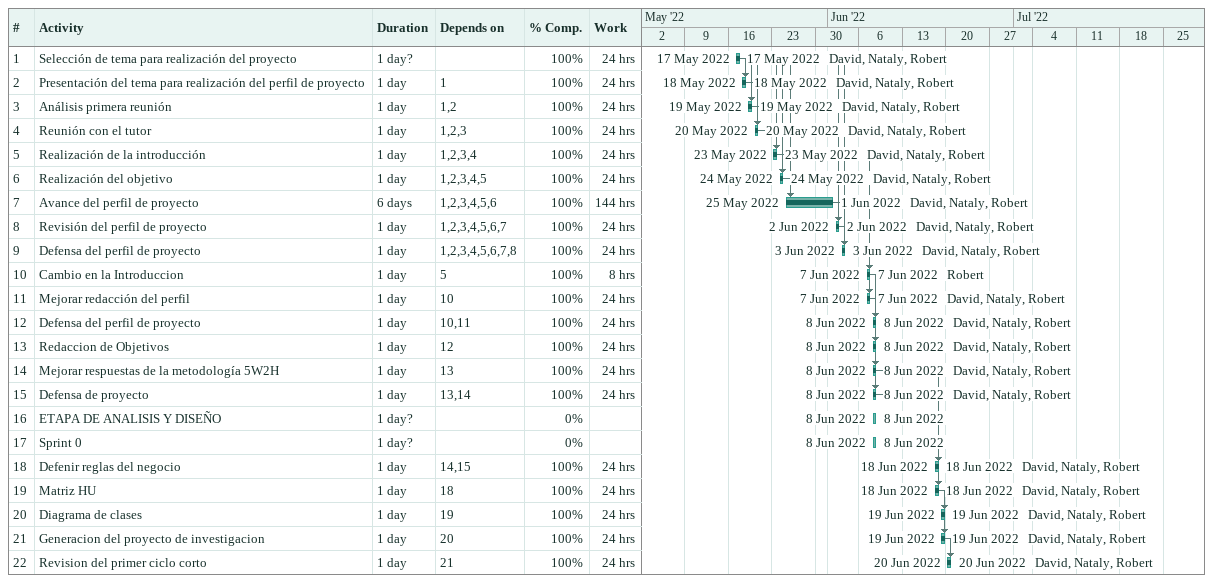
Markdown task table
| ID | Task | Duration | Start | Finish | Predecessors | Resources | % complete | Work (h) |
|---|---|---|---|---|---|---|---|---|
| 1 | Selección de tema para realización del proyecto | 1d? | 2022-05-17 | 2022-05-17 |  | David, Nataly, Robert | 100 | 24 |
| 2 | Presentación del tema para realización del perfil de proyecto | 1d | 2022-05-18 | 2022-05-18 | 1 | David, Nataly, Robert | 100 | 24 |
| 3 | Análisis primera reunión | 1d | 2022-05-19 | 2022-05-19 | 1, 2 | David, Nataly, Robert | 100 | 24 |
| 4 | Reunión con el tutor | 1d | 2022-05-20 | 2022-05-20 | 1, 2, 3 | David, Nataly, Robert | 100 | 24 |
| 5 | Realización de la introducción | 1d | 2022-05-23 | 2022-05-23 | 1, 2, 3, 4 | David, Nataly, Robert | 100 | 24 |
| 6 | Realización del objetivo | 1d | 2022-05-24 | 2022-05-24 | 1, 2, 3, 4, 5 | David, Nataly, Robert | 100 | 24 |
| 7 | Avance del perfil de proyecto | 6d | 2022-05-25 | 2022-06-01 | 1, 2, 3, 4, 5, 6 | David, Nataly, Robert | 100 | 144 |
| 8 | Revisión del perfil de proyecto | 1d | 2022-06-02 | 2022-06-02 | 1, 2, 3, 4, 5, 6, 7 | David, Nataly, Robert | 100 | 24 |
| 9 | Defensa del perfil de proyecto | 1d | 2022-06-03 | 2022-06-03 | 1, 2, 3, 4, 5, 6, 7, 8 | David, Nataly, Robert | 100 | 24 |
| 10 | Cambio en la Introduccion | 1d | 2022-06-07 | 2022-06-07 | 5 | Robert | 100 | 8 |
| 11 | Mejorar redacción del perfil | 1d | 2022-06-07 | 2022-06-07 | 10 | David, Nataly, Robert | 100 | 24 |
| 12 | Defensa del perfil de proyecto | 1d | 2022-06-08 | 2022-06-08 | 10, 11 | David, Nataly, Robert | 100 | 24 |
| 13 | Redaccion de Objetivos | 1d | 2022-06-08 | 2022-06-08 | 12 | David, Nataly, Robert | 100 | 24 |
| 14 | Mejorar respuestas de la metodología 5W2H | 1d | 2022-06-08 | 2022-06-08 | 13 | David, Nataly, Robert | 100 | 24 |
| 15 | Defensa de proyecto | 1d | 2022-06-08 | 2022-06-08 | 13, 14 | David, Nataly, Robert | 100 | 24 |
| 16 | ETAPA DE ANALISIS Y DISEÑO | 1d? | 2022-06-08 | 2022-06-08 |  |  | 0 |  |
| 17 | Sprint 0 | 1d? | 2022-06-08 | 2022-06-08 |  |  | 0 |  |
| 18 | Defenir reglas del negocio | 1d | 2022-06-18 | 2022-06-18 | 14, 15 | David, Nataly, Robert | 100 | 24 |
| 19 | Matriz HU | 1d | 2022-06-18 | 2022-06-18 | 18 | David, Nataly, Robert | 100 | 24 |
| 20 | Diagrama de clases | 1d | 2022-06-19 | 2022-06-19 | 19 | David, Nataly, Robert | 100 | 24 |
| 21 | Generacion del proyecto de investigacion | 1d | 2022-06-19 | 2022-06-19 | 20 | David, Nataly, Robert | 100 | 24 |
| 22 | Revision del primer ciclo corto | 1d | 2022-06-20 | 2022-06-20 | 21 | David, Nataly, Robert | 100 | 24 |
